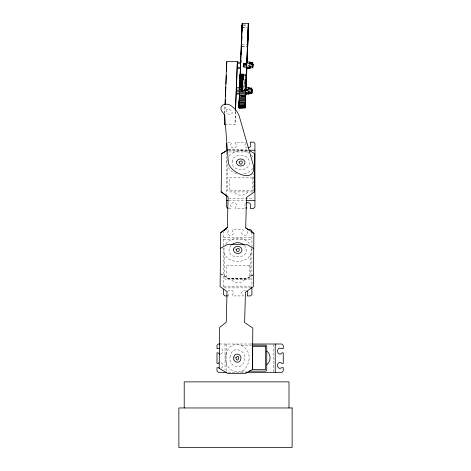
<?xml version="1.0" encoding="UTF-8"?>
<svg xmlns="http://www.w3.org/2000/svg" width="471" height="471" viewBox="0 0 471 471"><rect width="100%" height="100%" fill="white"/><g stroke="black" fill="none" stroke-linecap="round" stroke-linejoin="round"><path stroke-width="0.35" stroke-dasharray="2.35 1.77" d="M243.207 65.086L243.26 63.314L246.586 63.255M246.551 63.979L243.224 64.044L243.213 64.857L243.26 63.314M246.445 67.365L243.118 67.43L243.183 65.869M245.768 67.129L243.118 66.894M243.23 64.085L246.563 63.832M243.183 65.022L243.118 67.43M243.201 64.921L243.242 63.609L246.592 63.503M243.171 65.622L243.142 66.823L243.16 65.946M243.26 63.868L243.213 64.951L245.874 64.898M243.154 66.34L243.166 65.581M243.16 65.816L243.142 66.811L246.468 66.794M243.207 65.169L243.23 64.58M224.702 113.276L225.008 105.233M224.838 113.334L225.15 105.298M235.365 111.615L234.994 124.521L225.797 124.691M235.5 111.68L234.994 124.497M243.195 65.328L243.201 64.668L246.551 64.586M243.166 65.999L243.242 63.609M243.13 67.159L243.148 66.223M243.136 66.435L246.457 66.541M227.305 159.445C225.291 165.786 230.36 172.209 236.489 173.552M224.102 248.129C221.582 266.239 254.793 265.656 251.314 247.522M253.657 191.308L253.745 173.681M245.285 203.755L244.802 205.692L246.103 207.34M247.817 191.915C244.737 196.319 237.29 196.319 234.211 191.915M244.802 279.385C241.723 283.789 234.281 283.789 231.202 279.385M229.136 156.136C233.675 150.331 242.783 149.201 248.894 153.081M252.839 168.33C250.342 171.662 246.368 173.811 242.212 174.029M225.68 244.09C231.249 236.371 244.261 236.371 249.83 244.09M231.131 245.279C220.322 260.693 255.188 260.693 244.378 245.279M227.77 291.52C229.059 289.535 232.503 289.706 233.439 291.938L233.551 292.944L232.415 294.693L232.415 295.918L243.095 295.918L243.095 294.817L241.794 293.162L241.8 292.155L243.136 290.519L245.456 290.165M221.388 368.151C223.378 366.862 223.207 363.418 220.976 362.482L219.969 362.37M246.103 143.278L244.802 144.933L244.814 145.939L245.285 146.87L247.263 147.947M253.439 274.705L246.168 278.873L228.747 278.649L220.257 273.492M253.433 274.834L246.168 279.003L228.747 278.779L220.257 273.622M220.758 354.121C223.472 353.315 223.425 348.817 220.669 348.104M242.989 24.998L247.122 24.916M243.448 25.611L247.605 25.569M242.176 27.524L247.004 27.436M242.883 27.548L247.016 27.471M242.017 44.88L246.857 44.827M242.123 46.77L246.945 46.676M242.135 46.806L246.963 46.717M238.255 63.032L239.498 63.008M238.326 63.567L239.568 63.55M247.634 63.397L248.876 63.373M238.326 63.656L239.562 63.632M247.628 63.479L248.871 63.455M243.236 63.709L246.563 63.644M243.248 63.956L246.574 63.897M243.248 64.144L246.569 64.08M243.236 64.291L246.563 64.233M243.213 64.397L246.539 64.333M250.86 64.268L252.191 64.244M250.855 64.368L252.185 64.344M250.855 64.551L252.185 64.527M250.843 64.704L252.839 64.662M250.831 65.057L252.162 65.033M243.731 65.233L247.175 65.169M247.864 65.157L249.936 65.122M243.737 65.487L247.187 65.422M247.876 65.41L249.942 65.369M241.629 74.041L245.768 73.965M241.623 74.1L245.768 74.065M241.611 74.3L245.744 74.224M241.623 74.43L245.762 74.353M241.694 74.642L245.838 74.506M240.21 74.724L245.838 74.606M241.611 74.824L245.821 74.759M241.7 74.971L245.833 74.895M240.287 75.266L245.797 75.16M245.715 75.248L241.582 75.325L245.821 75.283M241.564 75.572L245.697 75.495M241.576 75.672L245.774 75.648M241.535 75.913L245.791 75.79M241.652 75.966L245.803 75.908M241.564 76.061L245.774 76.037M241.647 76.214L245.785 76.131M241.523 76.402L245.656 76.326M241.605 76.455L245.756 76.379M241.546 76.596L245.774 76.526M241.499 76.667L245.78 76.573M241.594 76.944L245.732 76.867M241.493 77.026L245.674 76.967M241.576 77.209L245.756 77.056M241.523 77.262L245.662 77.185M241.564 77.568L245.75 77.509M241.458 77.697L245.591 77.621M241.458 77.78L245.732 77.727M241.505 77.962L245.644 77.886M241.499 78.062L245.632 77.986M241.529 78.239L245.668 78.157M241.535 78.321L245.668 78.245M241.582 78.504L245.715 78.427M241.417 78.692L245.709 78.527M241.464 78.981L245.603 78.904M241.464 79.169L245.603 79.093M241.488 79.234L245.632 79.122M240.852 79.534L245.674 79.446M240.693 79.67L245.515 79.581M240.846 79.723L245.674 79.634M240.675 79.993L245.568 79.94M240.763 80.211L244.902 80.135M240.734 80.317L244.873 80.241M240.746 80.535L244.885 80.459M240.811 80.57L244.949 80.494M240.646 80.776L244.944 80.782M240.622 81.195L244.838 81.089M240.716 81.312L244.855 81.236M240.699 81.73L244.908 81.63M240.681 81.754L244.82 81.677M240.599 81.972L244.732 81.895M240.758 82.295L244.891 82.219M240.652 82.396L244.79 82.319M240.669 82.513L244.808 82.437M239.874 82.702L244.702 82.613M240.728 82.937L244.861 82.861M240.634 83.061L244.773 82.984M239.945 83.243L244.773 83.155M240.705 83.603L244.843 83.526M240.604 83.703L244.743 83.626M240.616 83.797L244.755 83.72M240.51 84.044L244.643 83.968M240.681 84.244L244.814 84.168M240.581 84.586L244.72 84.509M239.804 84.627L244.708 84.592M240.551 85.08L244.69 85.004M240.563 85.151L244.702 85.074M240.646 85.21L244.785 85.133M240.628 85.622L244.761 85.545M241.134 85.681L244.579 85.622M241.123 86.016L245.261 85.94M240.522 86.099L244.655 86.022M240.516 86.234L244.655 86.158M244.637 86.434L240.498 86.511L244.732 86.564M240.575 87.053L244.708 86.976M241.075 87.141L245.214 87.064M241.07 87.476L245.203 87.4M240.457 87.694L244.596 87.618M240.457 87.818L244.59 87.741M241.134 87.971L244.584 87.953M240.528 88.36L244.667 88.283M240.516 88.524L244.655 88.448M237.313 88.901L238.556 88.878M241.011 88.884L245.144 88.807M240.322 88.978L245.144 88.889M246.657 88.99L247.987 88.966M246.651 89.09L247.981 89.066M237.366 89.455L238.603 89.437M240.398 89.319L245.22 89.225M246.645 89.272L248.07 89.213M239.704 89.449L245.22 89.349M240.393 89.519L245.22 89.431M246.639 89.425L248.629 89.384M246.727 89.531L248.058 89.508M246.722 89.631L248.052 89.602M249.707 89.596L251.037 89.567M240.469 89.855L244.608 89.778M246.621 89.778L247.952 89.755M246.722 89.814L248.052 89.79M240.416 89.996L245.244 89.908M246.71 89.961L248.706 89.926M249.701 89.896L251.031 89.873M246.616 90.079L247.946 90.055M240.263 90.491L245.085 90.314M246.698 90.32L248.029 90.291M237.213 90.673L248.164 90.467M237.231 90.797L248.912 90.585M249.807 90.691L251.137 90.662M245.161 90.856L240.334 90.944L245.844 90.891M240.328 91.08L245.155 90.991M237.307 91.339L246.068 91.18M246.798 91.162L248.982 91.121M237.325 91.468L246.08 91.303M240.404 91.539L245.915 91.433M240.404 91.621L245.226 91.533M227.958 142.177L231.226 142.177L231.226 143.708L230.466 145.592C230.884 148.465 235.418 148.777 236.454 146.157L236.566 145.15L235.429 143.402L235.429 142.177L246.103 142.177M228.782 150.214L247.687 150.214M228.782 151.95L248.394 151.95M252.58 191.915L228.959 191.915A1.36 1.36 0 0 1 228.512 191.838L227.787 190.938L227.787 166.499M228.782 198.674L253.475 198.674M228.782 200.41L245.509 200.41M228.612 208.447L231.226 208.447L231.226 206.91L230.466 205.032C230.884 202.153 235.418 201.847 236.454 204.461L236.566 205.474L235.429 207.216L235.429 208.447L246.103 208.447M224.95 229.648L228.217 229.648L228.217 231.179L227.452 233.063C227.87 235.936 232.403 236.248 233.439 233.628L233.551 232.621L232.415 230.872L232.415 229.648L243.095 229.648L243.095 230.749L241.794 232.403L241.8 233.41C242.612 236.124 247.104 236.077 247.817 233.322L247.293 231.391M223.595 237.684L251.914 237.684M223.595 239.421L251.914 239.421M223.595 286.144L251.914 286.144M251.22 287.881L223.595 287.881L223.595 247.87M219.657 344.007L251.591 344.007M241.317 345.19L251.379 345.19M241.317 371.142L246.345 371.142M228.229 372.331L245.02 372.331M228.27 149.749L247.876 150.002M228.27 149.878L247.876 150.131M251.508 155.165L253.675 158.315M273.492 344.731L273.492 371.601M251.914 232.309L251.914 286.427M250.731 253.969L250.731 278.408L250.013 279.309A1.36 1.36 0 0 1 249.565 279.385L225.945 279.385A1.36 1.36 0 0 1 225.497 279.309L224.779 278.408L224.779 253.969M228.217 294.387L228.217 295.918M226.769 344.007L226.769 371.601M226.604 152.392L226.604 194.588M225.032 344.007L225.032 370.153M223.595 230.961L223.595 247.14M225.986 354.563C221.611 370.877 244.243 380.091 248.606 361.775C252.98 345.455 230.348 336.247 225.986 354.563M230.225 355.911C227.157 365.955 242.012 371.813 244.367 360.421C247.434 350.377 232.574 344.525 230.225 355.911M232.35 160.582C229.936 170.325 246.386 173.275 249.183 164.367C251.596 154.629 235.147 151.674 232.35 160.582M226.198 109.914C225.509 112.746 230.166 116.337 232.162 113.635C232.851 110.809 228.188 107.217 226.198 109.914M252.603 177.85L229.324 177.85L229.324 190.714L252.603 190.714L252.603 177.85M249.589 265.32L226.31 265.32L226.31 278.184L249.589 278.184L249.589 265.32"/><path stroke-width="0.71" d="M248.458 93.04L248.452 93.346M248.588 93.058C248.205 90.668 250.101 94.147 245.927 93.111M236.577 88.324L236.53 87.694L239.633 87.641L239.551 89.502M240.581 63.862L240.652 62.213L237.549 62.243L237.508 68.719L237.537 65.375M245.856 94.294L245.862 94.212M249.889 66.417C249.883 70.102 244.867 67.353 246.757 64.403M246.816 68.542L246.745 67.959L249.848 67.901L249.918 68.395L246.822 68.46L246.103 88.159M249.836 67.689L249.96 62.013L246.857 62.072L246.786 63.744M236.519 90.014L236.554 94.335L236.395 90.885M248.276 25.493L248.347 23.55L242.141 23.668L240.64 62.608M248.264 25.41L245.638 92.657L248.8 92.887L248.835 92.145M251.832 89.896L251.855 89.36M250.054 62.637L252.715 62.59L252.562 66.452L249.241 66.511M245.185 107.07L238.962 107.441L239.015 105.816M240.198 75.696L240.198 75.348M240.269 76.237L240.269 76.679M245.22 105.698L245.214 106.046M245.32 105.316L245.291 106.24M246.404 75.584L246.398 76.025M246.474 76.119L246.457 73.953L246.445 77.044M248.364 88.112L251.691 88.053L251.62 89.814M251.75 88.471L251.667 88.825M251.914 89.69L251.826 90.038M252.715 62.59L252.703 62.89M237.508 66.028L237.425 67.918L237.425 65.245M246.739 67.983L246.757 67.53M249.848 67.901L249.895 66.452M238.968 107.052L238.974 106.664L245.179 106.546L245.167 106.941L238.968 107.052L239.044 104.892M239.456 95.801L239.462 95.472M239.686 87.5L239.698 87.17M239.745 86.04L239.757 85.71M239.757 88L239.827 86.252M240.234 74.848L240.245 74.453L240.169 76.62M240.31 75.389L240.316 74.995M241.806 107.153L239.05 107.205L239.038 107.594L245.244 107.482L245.256 107.088M245.662 95.684L245.785 92.404M245.891 87.388L245.903 87.053M245.95 85.928L245.962 85.592M245.732 96.225L245.744 95.896M245.791 94.765L245.78 92.604M245.968 87.924L246.215 81.63M246.021 86.464L246.033 86.134M246.439 74.73L246.451 74.341L246.374 76.502M246.51 75.272L246.521 74.883M248.217 91.975L251.543 91.916L251.661 90.779M248.441 93.611L251.767 93.552L251.755 91.768M248.382 93.193L251.708 93.128L251.755 91.898M250.06 67.848L252.721 67.8L252.774 66.44M237.396 62.484L237.319 61.507L226.71 61.707L225.038 104.503M251.608 90.355L251.602 92.334L248.276 92.398M240.239 77.162L240.251 74.171M245.244 104.774L245.167 106.941M248.982 88.324L248.935 87.465L245.833 87.524L245.756 89.384M226.786 62.678L226.445 71.686M238.997 106.04L239.015 105.374L245.22 105.257L245.203 105.928L238.997 106.04L239.197 103.043M239.409 99.346L239.356 98.239M242.065 25.528L239.492 93.064L236.395 93.117L236.354 92.051M239.821 84.056L239.768 87.712M239.857 83.273L239.874 82.702M239.48 97.426L239.374 100.064M239.927 83.809L239.945 83.243M240.192 76.137L240.216 75.472L240.122 78.086M245.538 98.692L245.562 98.127L245.485 102.254M246.003 84.509L246.027 83.944M246.062 83.155L246.08 82.59M245.632 98.663L245.615 99.234L245.721 94.106M246.133 83.697L246.15 83.126M246.468 76.561L246.492 75.896L246.398 78.51M250.024 62.902L249.96 62.013M251.755 91.698L251.726 89.054L251.691 90.079M251.885 90.461L251.855 91.074M239.062 104.221L239.091 103.42M239.162 103.961L239.138 104.762L239.168 102.825M240.457 67.153L240.551 64.515M245.267 104.109L245.297 103.308M245.367 103.85L245.273 106.464M246.321 77.974L246.421 75.354M251.791 92.758L251.767 93.552M245.338 103.673L245.362 101.353L245.326 102.201L239.127 102.313L239.456 93.511L245.662 93.399L245.532 96.714L239.327 96.832L239.345 96.414M239.133 103.791L239.162 101.471L239.127 102.313M245.367 105.239L245.332 105.999L245.438 101.895L245.256 104.326L239.05 104.438L239.233 102.007L239.162 105.357M239.227 101.506L239.256 100.723M239.91 81.989L239.986 80.005M239.121 104.98L239.156 104.062M239.297 102.048L239.327 101.265M240.128 77.992L240.21 74.724L240.186 75.213M240.204 78.527L240.287 76.008M242.277 25.77L242.3 25.01L242.094 30.58M245.326 102.201L245.621 96.843L245.603 97.256M245.362 103.944L245.344 105.51M245.432 101.389L245.456 100.606L245.415 101.712M246.115 81.872L246.209 79.57M246.162 80.671L246.439 77.491L246.41 78.416M246.333 77.874L246.368 76.956M245.503 101.93L245.532 101.147M245.556 100.729L245.668 95.354L245.42 99.628L239.215 99.746L239.244 99.104M245.827 93.093L245.862 94.165L248.965 94.106L249.018 92.852M246.233 81.212L246.262 80.429M248.529 92.022L248.517 92.522L248.623 91.975M248.765 91.821L248.8 92.887M251.561 91.415L251.62 90.008M251.585 90.773L251.567 91.315L251.585 90.962M248.347 88.695L251.667 88.63L251.644 89.325L251.679 88.348L248.352 88.407M252.603 65.31L252.562 66.452M251.72 92.628L251.596 90.685M251.72 89.249L251.608 90.126M251.726 88.866L251.702 89.749L251.714 89.202M250.042 62.931L252.697 62.884L252.668 63.868L252.68 63.32L250.019 63.367M251.744 92.181L251.732 92.557L251.75 92.175M251.802 90.65L251.844 89.561M237.296 65.298L236.436 87.565M239.845 88.048L239.904 86.652M239.922 87.541L239.957 85.222L239.939 85.634M240.257 78.781L240.451 73.664M240.869 62.714L240.922 61.254M241.399 48.837L241.176 54.677L241.393 48.242M241.617 42.991L241.87 36.42M239.88 88.183L239.986 85.316M240.228 78.851L240.44 73.105M247.075 62.596L248.505 24.892L248.47 25.634M246.086 88.071L246.833 67.965M251.579 90.826L251.602 90.314M252.603 65.363L252.621 64.851M252.656 64.191L252.68 63.603L252.65 64.109M251.802 92.463L251.767 91.533L251.797 92.811M251.797 90.874L251.82 90.285M251.855 91.292L251.838 89.884M252.815 65.54L252.839 64.951M224.643 114.736L224.379 124.715L224.437 123.561M224.555 120.641L224.779 114.8M225.173 104.568L225.374 99.452M225.485 96.531L225.85 87.035M225.968 84.109L226.304 75.342M235.423 110.155L237.319 61.507M235.559 110.214L236.348 89.755M236.448 89.561L236.395 93.117M236.66 91.857L236.683 91.227M239.515 94.341L239.28 102.366M239.445 93.682L239.486 92.681M239.027 105.91L238.962 107.441M240.84 62.508L240.922 60.37M241.588 43.25L241.847 36.084M242.053 31.127L242.141 23.668M245.244 107.482L245.303 105.845M246.845 62.49L248.294 25.558M244.567 107.624L239.032 107.983L245.244 107.806L245.32 105.993M247.045 62.396L248.382 27.406M251.661 90.921L251.679 90.432M251.638 89.437L251.691 88.053M251.649 90.909L251.738 88.766M252.797 65.699L252.662 64.062M252.656 63.974L252.697 62.884M251.855 91.044L251.826 92.139L251.832 91.704M252.721 67.8L252.803 65.646M252.774 66.37L252.827 64.963M236.613 90.773L236.53 87.694M239.05 104.438L239.121 102.501L245.326 102.39L245.203 106.67L245.226 106.187M239.209 101.824L239.274 100.305M239.627 87.989L240.451 67.524M239.892 84.597L239.98 82.525M245.833 87.871L246.651 67.412M245.203 105.928L245.403 102.925M248.629 92.098L248.611 92.446M249.971 67.218L249.918 68.483M252.615 65.222L252.591 65.881L252.627 64.892M251.644 91.374L251.626 91.721M251.802 90.556L251.702 89.496M251.826 91.998L251.708 93.128M251.85 91.209L251.867 90.715M240.039 78.716L240.287 75.266L240.263 75.749M239.239 101.718L239.474 95.525M239.203 104.326L239.244 103.332M246.286 77.691L246.215 81.065M246.256 79.929L246.357 78.233M245.373 102.707L245.279 107.211L245.303 106.723M245.444 101.601L245.521 99.528L245.497 100.17M246.327 80.464L246.362 79.623M246.315 79.146L246.357 78.145L246.245 82.831L246.268 82.189M245.409 104.215L245.45 103.22M248.529 92.251L248.541 91.951M240.122 76.696L240.181 75.596M239.945 83.073L239.81 86.529M240.198 77.232L240.234 74.324M239.292 100.288L239.321 99.646M246.327 76.579L246.386 75.484M245.42 99.628L245.45 98.987M246.121 83.603L246.15 82.961M246.168 82.29L246.198 81.648M246.398 77.12L246.51 74.748M245.261 105.457L245.291 104.703M246.192 84.144L246.221 83.502M239.451 92.451L239.433 92.775L245.638 92.581M240.186 77.591L240.216 76.967M239.068 105.086L239.097 104.462M245.715 92.599L245.697 92.946M246.321 76.938L246.415 74.612L246.392 75.095M246.392 77.474L246.421 76.85M251.632 91.592L251.543 91.916M239.863 85.092L239.886 84.68M238.997 106.787L239.021 106.299M239.398 97.367L239.421 96.955M246.468 75.637L246.486 75.148M245.532 96.714L245.55 96.302L241.411 96.378M246.068 84.98L246.092 84.568L245.968 87.718M246.086 86.952L246.109 86.54M246.145 85.522L246.162 85.104M245.25 105.457L245.238 107.865L239.032 107.883M240.304 74.865L240.275 75.89M248.347 23.55L247.652 46.706M248.935 87.465L248.965 94.106M237.349 67.359L240.457 67.271M246.657 67.188L249.765 67.1M218.997 362.729L218.22 363.506L216.996 363.506L216.996 352.832L218.097 352.832L219.751 354.133M224.043 230.525L224.95 229.648M266.733 364.725C271.137 361.64 271.137 354.198 266.733 351.119M227.305 227.446L220.716 232.656L220.11 286.574L227.046 291.631L226.233 322.205L219.645 327.41L219.186 368.251L227.676 373.409L245.097 373.633L252.362 369.464L252.833 328.04L244.632 322.6L245.438 292.22L253.304 286.609L253.904 233.28L245.703 227.846M220.716 232.78L227.305 227.575L228.117 196.872L221.182 191.815M231.597 244.773C235.082 241.964 240.428 241.964 243.913 244.773M227.664 150.096L221.611 153.564L221.182 191.944L226.957 196.154M221.611 153.693L227.057 150.573M220.54 248.323L227.199 244.508L247.534 244.773L253.734 248.541M219.663 348.14L218.738 348.628L216.996 348.628L216.996 345.361L218.309 344.007L219.657 344.007M248.464 147.929L250.395 146.793L250.831 145.851L250.307 142.177L253.575 142.177L254.929 143.49L254.929 207.128L253.575 208.447L250.307 208.447L250.831 204.767C250.307 202.813 247.823 202.165 246.145 203.048M249.365 63.043L252.691 62.984M250.03 63.22L252.691 63.167M237.514 68.625L240.616 68.566M248.347 88.507L251.673 88.448M248.335 88.842L251.661 88.778M236.495 94.047L239.598 93.988M245.603 94.871L239.398 94.983L239.38 95.395L245.585 95.283M239.292 97.791L245.497 97.68M239.268 98.433L245.473 98.321M239.203 100.335L245.403 100.217M239.168 101.177L245.367 101.065M239.08 103.52L245.285 103.408M241.046 107.147L238.968 107.382L245.161 107.229M228.058 150.214L226.604 150.214L226.604 143.49M249.118 150.214L254.929 150.214M226.604 200.41L228.058 200.41M246.215 200.41L254.929 200.41M247.946 229.648L250.56 229.648L251.914 230.961L251.914 232.309M251.22 287.881L251.914 287.881L251.914 294.599L250.56 295.918L247.293 295.918L247.817 292.244L247.387 291.302M227.564 295.918L224.95 295.918L223.595 294.599L223.595 289.223M251.95 344.007L281.946 344.007L283.265 345.361L283.265 348.628L279.591 348.104C276.836 348.817 276.789 353.315 279.503 354.121L280.51 354.133L282.164 352.832L283.265 352.832L283.265 363.506L282.041 363.506L280.292 362.37L279.285 362.482C276.665 363.518 276.977 368.051 279.851 368.469L281.735 367.704L283.265 367.704L283.265 370.971L281.946 372.331L245.75 372.331M252.097 345.19L265.756 345.19L266.657 345.914A1.36 1.36 0 0 1 266.733 346.356L266.733 369.976A1.36 1.36 0 0 1 266.657 370.424L265.756 371.142L249.224 371.142M226.769 372.331L218.309 372.331L216.996 370.971L216.996 367.704L218.526 367.704L219.404 368.316M249.224 150.39L254.805 153.781L254.375 191.85L246.51 197.461L245.703 227.97L248.629 229.913M251.561 231.856L253.904 233.41M227.958 208.447L226.604 207.128L226.604 195.023M242.07 25.634L241.329 44.892M226.71 61.707L226.792 62.331M246.857 62.072L246.928 62.69M245.833 87.524L245.886 88.083M289 407.963L289 381.869L184.214 381.869L184.214 407.963M275.229 344.007L275.229 372.331M246.103 207.34L246.103 208.447M252.744 67.2L252.786 66.24L252.744 67.2M252.85 64.515L252.815 65.322L252.874 63.938L252.827 65.21L252.856 64.233L252.85 64.551M224.714 115.878L228.423 163.196C231.214 173.646 256.342 183.808 253.463 165.609L239.227 116.078L237.284 111.957L234.935 109.031A22.002 22.002 0 0 0 232.02 106.505C228.341 102.395 218.703 103.814 221.335 110.679L224.149 114.176L224.714 115.878M233.84 357.065C232.121 361.887 239.845 364.737 240.752 359.267C242.471 354.445 234.741 351.602 233.84 357.065M235.853 357.707C237.849 365.331 240.928 352.308 235.853 357.707M236.654 161.553C235.476 166.31 243.513 167.753 244.879 163.402C246.056 158.639 238.02 157.196 236.654 161.553M239.05 162.089C241.541 168.671 244.908 157.414 239.05 162.089M233.64 249.024C232.462 253.781 240.504 255.223 241.87 250.872C243.048 246.115 235.005 244.667 233.64 249.024M236.036 249.559C238.532 256.142 241.9 244.885 236.036 249.559M265.532 346.332L252.668 346.332L252.668 369.611L265.532 369.611L265.532 346.332M292.132 407.963L178.868 407.963L178.868 447.45L292.132 447.45L292.132 407.963"/></g></svg>
